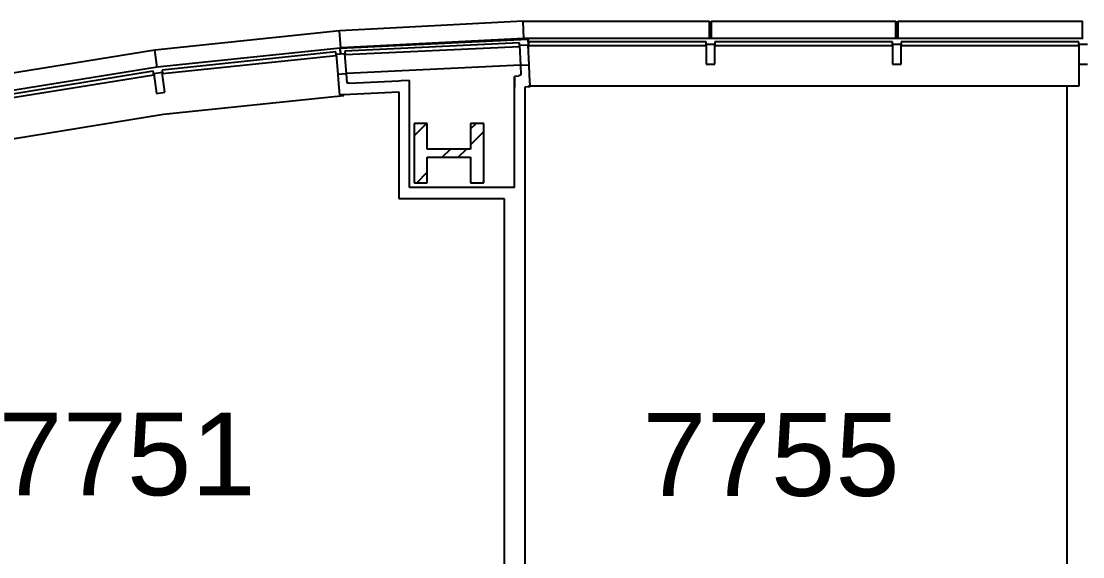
# Model space of a CAD drawing. Header units: inches. Extents: x -59 to 5673, y -29 to 4299.
# Drawn here: x 731.7 to 1039.2, y 4102.1 to 4257.3 of the extents above; entities that cross this region are included whole.
import ezdxf

# ---------------------------------------------------------------- set-up
doc = ezdxf.new("R2010")
doc.units = ezdxf.units.IN
doc.header["$LTSCALE"] = 96
doc.header["$MEASUREMENT"] = 0
for name, color, linetype in [('A-ANNO-ROOM', 4, 'Continuous'), ('A-COLS', 5, 'Continuous'), ('A-GLAZ', 2, 'Continuous'), ('A-WALL-FULL', 6, 'Continuous')]:
    doc.layers.add(name, color=color, linetype=linetype)
doc.styles.add('ARIAL', font='arial.ttf')

msp = doc.modelspace()

# ---------------------------------------------------------------- hatches: boundary and pattern name
at = {"layer": 'A-GLAZ', "lineweight": 13}
msp.add_hatch(color=256, dxfattribs=at).paths.add_polyline_path([(824.05, 4249.56), (878.44, 4252.15), (878.47, 4251.58), (878.59, 4251.6), (878.59, 4252.33), (877.25, 4252.33), (824.23, 4249.58)], flags=0)

# ---------------------------------------------------------------- linework, layer by layer
at = {"layer": 'A-COLS'}
for p, q in [((845.48, 4224.12), (849.03, 4227.68)), ((849.3, 4227.68), (845.48, 4227.68)), ((845.48, 4227.68), (845.48, 4210.48)), ((849.3, 4220.27), (849.3, 4227.68)), ((861.86, 4226.1), (863.43, 4227.68)), ((865.68, 4227.68), (861.86, 4227.68)), ((861.86, 4227.68), (861.86, 4220.27)), ((865.68, 4210.48), (865.68, 4227.68)), ((861.86, 4221.49), (865.68, 4225.32)), ((861.86, 4220.27), (849.3, 4220.27)), ((853.64, 4217.89), (856.02, 4220.27)), ((858.25, 4217.89), (860.63, 4220.27)), ((849.3, 4210.48), (849.3, 4217.89)), ((849.3, 4217.89), (861.86, 4217.89)), ((861.86, 4217.89), (861.86, 4210.48)), ((846.23, 4210.48), (849.3, 4213.54)), ((845.48, 4210.48), (849.3, 4210.48)), ((861.86, 4210.48), (865.68, 4210.48)), ((865.24, 4210.48), (865.68, 4210.92))]:
    msp.add_line(p, q, dxfattribs=at)
at = {"layer": 'A-GLAZ'}
for p, q in [((877.12, 4257.33), (823.84, 4254.56)), ((877.12, 4257.33), (931.08, 4257.33)), ((877.25, 4252.33), (877.12, 4257.33)), ((931.08, 4252.33), (931.08, 4257.33)), ((931.58, 4257.33), (985.08, 4257.33)), ((931.58, 4257.33), (931.58, 4252.33)), ((985.08, 4252.33), (985.08, 4257.33)), ((985.58, 4257.33), (1039.08, 4257.33)), ((985.58, 4257.33), (985.58, 4252.33)), ((985.58, 4252.33), (985.58, 4257.33)), ((1039.08, 4252.33), (1039.08, 4257.33)), ((823.84, 4254.56), (770.4, 4248.97)), ((824.23, 4249.58), (823.84, 4254.56)), ((824.05, 4249.56), (878.44, 4252.15)), ((877.25, 4252.33), (824.23, 4249.58)), ((875.99, 4251.03), (825.43, 4248.62)), ((876.04, 4250.04), (875.99, 4251.03)), ((878.52, 4250.4), (876.02, 4250.29)), ((876.02, 4250.29), (876.3, 4244.54)), ((878.59, 4252.33), (877.25, 4252.33)), ((878.44, 4252.15), (878.52, 4250.4)), ((878.47, 4251.58), (878.59, 4251.58)), ((878.47, 4251.57), (878.59, 4251.58)), ((878.8, 4244.66), (878.52, 4250.4)), ((878.59, 4251.33), (878.59, 4252.33)), ((931.33, 4252.33), (878.59, 4252.33)), ((930.08, 4251.33), (878.59, 4251.33)), ((878.59, 4251.33), (878.59, 4250.33)), ((878.59, 4248.97), (878.59, 4250.33)), ((878.59, 4250.33), (930.08, 4250.33)), ((930.08, 4250.33), (930.08, 4251.33)), ((985.33, 4252.33), (931.33, 4252.33)), ((984.08, 4251.33), (932.58, 4251.33)), ((932.58, 4251.33), (932.58, 4250.33)), ((932.58, 4250.33), (984.08, 4250.33)), ((984.08, 4250.33), (984.08, 4251.33)), ((1039.33, 4252.33), (985.33, 4252.33)), ((1038.08, 4251.33), (986.58, 4251.33)), ((986.58, 4251.33), (986.58, 4250.33)), ((986.58, 4250.33), (1038.08, 4250.33)), ((1038.08, 4250.33), (1038.08, 4251.33)), ((770.4, 4248.97), (717.54, 4240.42)), ((771.06, 4244.01), (770.4, 4248.97)), ((824.05, 4249.56), (771.06, 4244.01)), ((822.82, 4248.42), (772.5, 4243.16)), ((772.61, 4242.16), (822.92, 4247.43)), ((822.92, 4247.43), (822.82, 4248.42)), ((824.23, 4249.58), (824.05, 4249.56)), ((824.18, 4247.81), (824.05, 4249.56)), ((824.05, 4249.56), (824.18, 4247.81)), ((825.43, 4248.62), (825.48, 4247.63)), ((825.48, 4247.63), (876.04, 4250.04)), ((771.06, 4244.01), (718.48, 4235.51)), ((876.3, 4244.54), (825.87, 4242.14)), ((876.3, 4244.54), (825.87, 4242.14)), ((876.3, 4244.54), (878.8, 4244.66)), ((769.9, 4242.81), (719.96, 4234.73)), ((720.12, 4233.75), (770.06, 4241.82)), ((770.06, 4241.82), (769.9, 4242.81)), ((772.5, 4243.16), (772.61, 4242.16)), ((878.59, 4238.45), (878.59, 4238.58)), ((931.33, 4238.45), (878.59, 4238.45)), ((931.33, 4238.45), (879.09, 4238.45)), ((985.33, 4238.45), (931.33, 4238.45)), ((1034.51, 4238.45), (985.33, 4238.45)), ((1034.51, 4238.45), (985.33, 4238.45)), ((825.1, 4235.72), (772.9, 4230.25)), ((825.1, 4235.72), (825.07, 4236.09)), ((825.1, 4235.72), (825.07, 4236.09)), ((772.9, 4230.25), (721.08, 4221.87))]:
    msp.add_line(p, q, dxfattribs=at)
at = {"layer": 'A-GLAZ', "extrusion": (0, 0, -1)}
for p, q in [((932.58, 4250.58), (930.08, 4250.58)), ((930.08, 4250.58), (930.08, 4244.83)), ((932.58, 4244.83), (932.58, 4250.58)), ((986.58, 4250.58), (984.08, 4250.58)), ((984.08, 4250.58), (984.08, 4244.83)), ((986.58, 4244.83), (986.58, 4250.58)), ((1040.58, 4250.58), (1038.08, 4250.58)), ((1038.08, 4250.58), (1038.08, 4244.83)), ((825.43, 4247.91), (822.93, 4247.72)), ((822.93, 4247.72), (823.37, 4241.98)), ((825.86, 4242.17), (825.43, 4247.91)), ((930.08, 4244.83), (932.58, 4244.83)), ((984.08, 4244.83), (986.58, 4244.83)), ((1038.08, 4244.83), (1040.58, 4244.83)), ((772.54, 4242.44), (770.06, 4242.11)), ((770.06, 4242.11), (770.82, 4236.41)), ((773.29, 4236.74), (772.54, 4242.44)), ((823.37, 4241.98), (825.86, 4242.17)), ((770.82, 4236.41), (773.29, 4236.74))]:
    msp.add_line(p, q, dxfattribs=at)
at = {"layer": 'A-WALL-FULL'}
for p, q in [((876.3, 4244.54), (876.44, 4241.66)), ((878.93, 4241.78), (878.8, 4244.66)), ((1038.08, 4244.83), (1038.08, 4238.45)), ((823.37, 4241.98), (823.59, 4239.15)), ((826.08, 4239.34), (825.86, 4242.17)), ((875.82, 4241.38), (874.58, 4241.32)), ((874.58, 4209.08), (874.58, 4241.32)), ((874.58, 4241.32), (874.58, 4238.82)), ((876.44, 4241.66), (875.81, 4241.63)), ((875.81, 4241.63), (875.82, 4241.38)), ((879.09, 4238.58), (878.93, 4241.78)), ((823.59, 4239.15), (823.83, 4236.03)), ((826.7, 4239.39), (826.08, 4239.34)), ((826.71, 4239.3), (826.7, 4239.39)), ((841.08, 4239.98), (826.71, 4239.3)), ((841.7, 4240.01), (841.08, 4239.98)), ((844.2, 4240.13), (841.7, 4240.01)), ((844.2, 4209.08), (844.2, 4240.13)), ((874.58, 4238.82), (874.58, 4238.19)), ((877.7, 4238.34), (879.09, 4238.41)), ((877.7, 4067.33), (877.7, 4238.34)), ((877.7, 4209.08), (877.7, 4238.34)), ((879.09, 4238.41), (879.09, 4238.58)), ((1038.08, 4238.45), (1034.58, 4238.45)), ((1034.58, 4238.45), (1034.58, 3972.33)), ((823.83, 4236.03), (824.45, 4236.06)), ((824.45, 4236.06), (826.95, 4236.18)), ((826.95, 4236.18), (841.08, 4236.86)), ((841.08, 4236.86), (841.08, 4205.95)), ((871.58, 4209.08), (844.2, 4209.08)), ((874.58, 4209.08), (871.58, 4209.08)), ((841.08, 4205.95), (841.7, 4205.95)), ((841.7, 4205.95), (844.2, 4205.95)), ((844.2, 4205.95), (871.58, 4205.95)), ((871.58, 4205.95), (871.58, 4067.33))]:
    msp.add_line(p, q, dxfattribs=at)

# ---------------------------------------------------------------- texts
at = {"layer": 'A-ANNO-ROOM', "style": 'ARIAL'}
for s, p in [('7751', (725.02, 4119.88)), ('7755', (911.58, 4119.7))]:
    msp.add_text(s, height=24, dxfattribs=at).set_placement(p)

doc.saveas('drawing.dxf')
